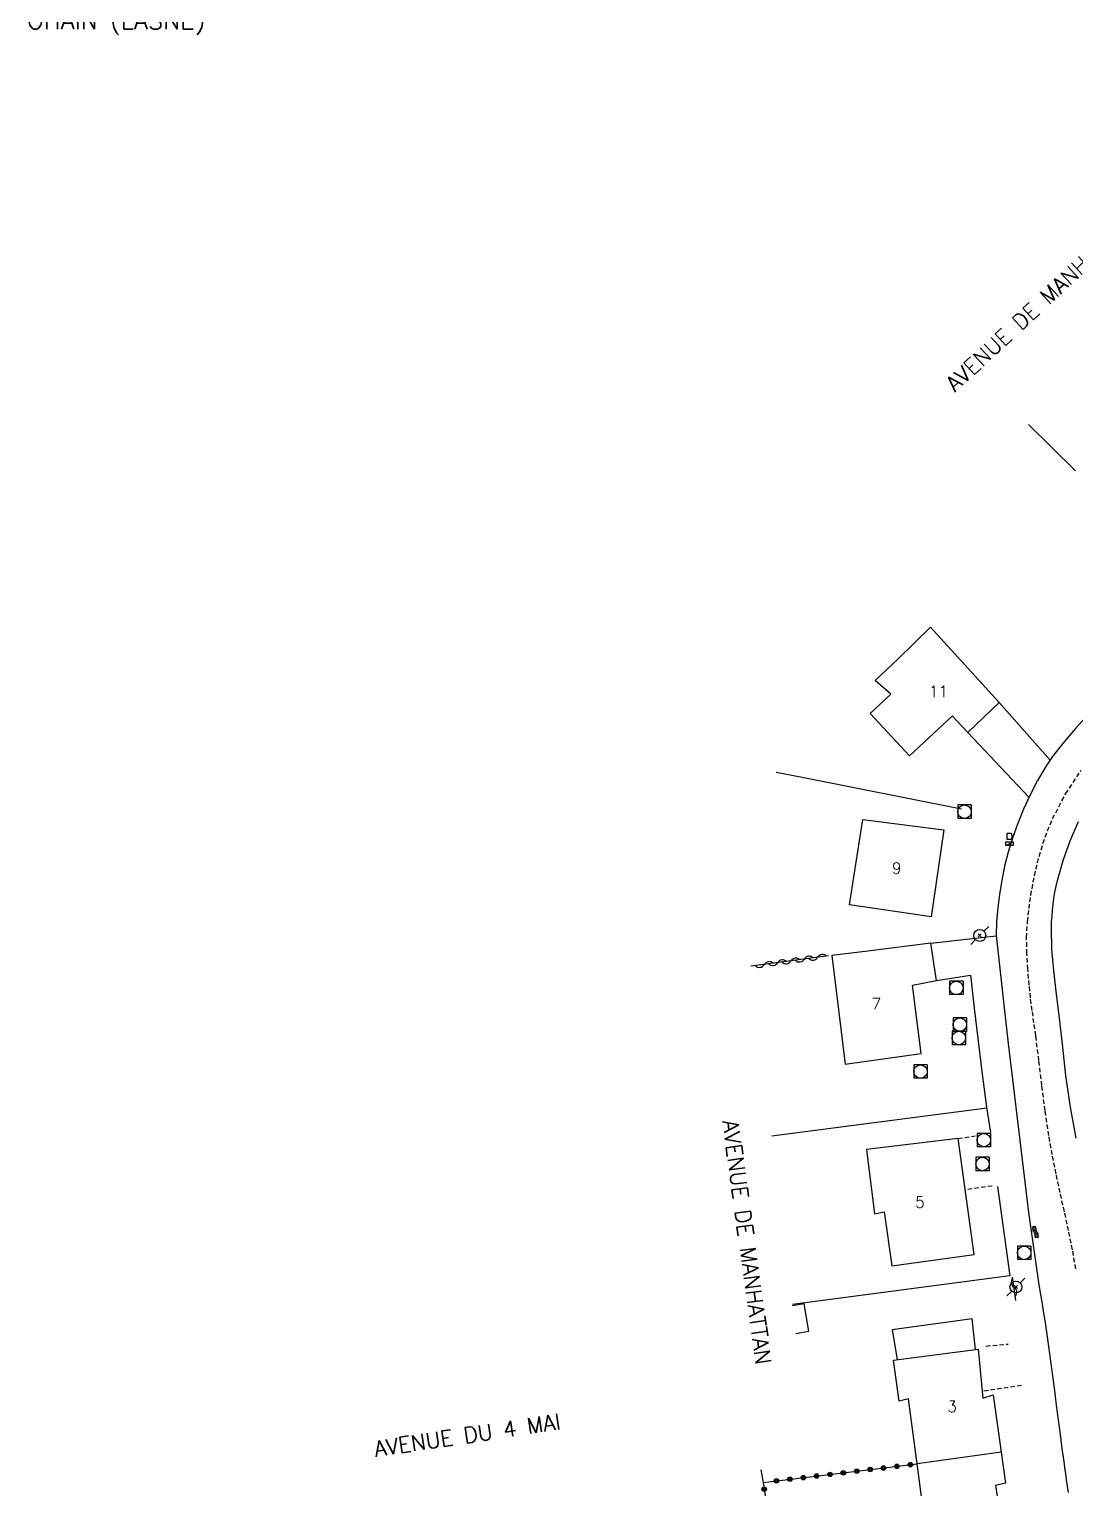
# Model space of a CAD drawing. Header units: millimetres. Extents: x 157000 to 158000, y 155000 to 156000.
# Drawn here: x 157012.8 to 157129.3, y 155323 to 155485.5 of the extents above; entities that cross this region are included whole.
import ezdxf
from ezdxf.enums import TextEntityAlignment as Align

# ---------------------------------------------------------------- set-up
doc = ezdxf.new("R2010")
doc.units = ezdxf.units.MM
doc.linetypes.add('DASHED', pattern=[0.75, 0.5, -0.25])
doc.layers.get('0').update_dxf_attribs({"linetype": 'CONTINUOUS'})
for name, color, linetype in [('W0001', 6, 'DASHED'), ('W0008', 7, 'CONTINUOUS'), ('W0017', 7, 'CONTINUOUS'), ('W0101', 7, 'CONTINUOUS'), ('W0104', 1, 'CONTINUOUS'), ('W0112', 1, 'DASHED'), ('W0303', 7, 'CONTINUOUS'), ('W0310', 3, 'CONTINUOUS'), ('W0323', 7, 'CONTINUOUS'), ('W0330', 7, 'CONTINUOUS'), ('W0333', 7, 'CONTINUOUS'), ('W0401', 7, 'CONTINUOUS'), ('W0420', 7, 'CONTINUOUS'), ('W0438', 7, 'CONTINUOUS'), ('W0473', 7, 'CONTINUOUS'), ('W0980', 7, 'CONTINUOUS'), ('W0989', 7, 'CONTINUOUS'), ('W0991', 7, 'CONTINUOUS'), ('W1102', 7, 'CONTINUOUS')]:
    doc.layers.add(name, color=color, linetype=linetype)
doc.styles.get("Standard").update_dxf_attribs({"font": 'romans.shx', "width": 0.85})

# ---------------------------------------------------------------- blocks, each defined once
blk = doc.blocks.new('T401')
for p, q in [((-0.3, 0.3), (0, 0.3)), ((-0.3, -0.25), (-0.3, 0.3)), ((-0.3, 0.15), (0, 0.15)), ((-0.3, 0), (0, 0)), ((0, 0.3), (0, -0.25)), ((-0.3, -0.15), (0, -0.15)), ((-0.3, -0.25), (-0.3, -0.3)), ((-0.3, -0.3), (0, -0.3)), ((0, -0.3), (0, -0.25))]:
    blk.add_line(p, q)
blk = doc.blocks.new('T420')
for p, q in [((0.75, 0.75), (-0.75, 0.75)), ((-0.75, 0.75), (-0.75, -0.75)), ((0.75, 0.75), (0.75, -0.75)), ((0.75, -0.75), (-0.75, -0.75))]:
    blk.add_line(p, q)
blk.add_ellipse((0, 0), major_axis=(-0.53, 0.53), ratio=1, start_param=3.926991, end_param=10.210176)
blk = doc.blocks.new('T438')
for p, q in [((-0.4, 0.2), (0.4, 0.2)), ((-0.4, -0.2), (-0.4, 0.2)), ((0.15, 1.1), (-0.3, 1.1)), ((-0.3, 1.1), (-0.3, 0.5)), ((-0.3, 0.5), (0.15, 0.5)), ((0.3, 0.65), (0.3, 0.95)), ((0.4, 0.2), (0.4, -0.2))]:
    blk.add_line(p, q)
at = {"flags": 128}
for points in [[(-0.4, -0.2), (0.4, 0.2)], [(0.4, -0.2), (-0.4, -0.2)]]:
    blk.add_lwpolyline(points, dxfattribs=at)
for centre, major_axis, start_param, end_param in [((0.15, 0.95), (0.106, -0.106), 0.785398, 2.356194), ((0.15, 0.65), (0.106, 0.106), 3.926991, 5.497787)]:
    blk.add_ellipse(centre, major_axis=major_axis, ratio=1, start_param=start_param, end_param=end_param)
blk = doc.blocks.new('T473')
for p, q in [((-0.166667, 0.166667), (0.166667, -0.166667)), ((-0.166667, -0.166667), (0.166667, 0.166667)), ((0.500001, 0.500001), (1.000002, 1.000002)), ((-1.000002, -1.000002), (-0.500001, -0.500001))]:
    blk.add_line(p, q)
blk.add_ellipse((0, 0), major_axis=(0.471405, 0.471405), ratio=1, start_param=5.4977871438, end_param=11.780972451)
blk = doc.blocks.new('t310o')
at = {"color": 0, "linetype": 'Continuous'}
for centre, start, end in [((-0.5, 0.38), 216.8699, 323.1304), ((0.5, -0.37), 36.8699, 143.1303)]:
    blk.add_arc(centre, 0.625, start, end, dxfattribs=at)
blk = doc.blocks.new('t323o')
at = {"color": 0, "linetype": 'Continuous'}
for radius in [0.25, 0.15]:
    blk.add_circle((0, 0), radius, dxfattribs=at)

msp = doc.modelspace()

# ---------------------------------------------------------------- linework, layer by layer
at = {"layer": 'W0001'}
msp.add_lwpolyline([(157129.29, 155347.47), (157128.91, 155349.6), (157128.48, 155351.72), (157128.02, 155353.83), (157127.55, 155355.95), (157127.09, 155358.06), (157126.66, 155360.18), (157126.29, 155362.31), (157125.87, 155365.09), (157125.51, 155367.87), (157125.18, 155370.66), (157124.83, 155373.44), (157124.63, 155374.84), (157124.43, 155376.24), (157124.24, 155377.65), (157124.1, 155379.05), (157123.96, 155380.81), (157123.84, 155382.57), (157123.81, 155384.34), (157123.91, 155386.11), (157124.08, 155387.58), (157124.29, 155389.04), (157124.54, 155390.5), (157124.85, 155391.94), (157125.21, 155393.38), (157125.63, 155394.81), (157126.13, 155396.21), (157126.7, 155397.58), (157128.15, 155400.35), (157129.89, 155402.95)], dxfattribs=at)
at = {"layer": 'W0008'}
for points in [[(157130.37, 155408.85), (157129.24, 155407.6), (157128.36, 155406.59), (157127.51, 155405.55), (157126.7, 155404.49), (157125.95, 155403.37), (157125.04, 155401.83), (157124.21, 155400.24), (157123.46, 155398.62), (157122.79, 155396.96), (157122.24, 155395.42), (157121.77, 155393.86), (157121.37, 155392.28), (157121.04, 155390.68), (157120.79, 155389.17), (157120.6, 155387.64), (157120.48, 155386.1), (157120.42, 155384.56)], [(157129.34, 155362), (157128.69, 155365.48), (157128.19, 155368.98), (157127.79, 155372.49), (157127.4, 155376), (157127.12, 155378.34), (157126.84, 155380.68), (157126.63, 155383.04), (157126.58, 155385.4), (157126.6, 155386.07), (157126.64, 155386.74), (157126.69, 155387.41), (157126.76, 155388.07), (157126.85, 155388.73), (157126.96, 155389.4), (157127.09, 155390.05), (157127.25, 155390.7), (157127.89, 155392.93), (157128.67, 155395.12), (157129.6, 155397.26)], [(157120.42, 155384.56), (157120.86, 155380.55), (157121.31, 155376.54), (157121.77, 155372.54), (157122.24, 155368.53), (157122.83, 155363.6), (157123.42, 155358.67), (157124.04, 155353.74), (157124.71, 155348.82), (157124.86, 155347.77), (157125.02, 155346.72), (157125.19, 155345.68), (157125.36, 155344.63), (157125.54, 155343.58), (157125.7, 155342.54), (157125.87, 155341.49), (157126.03, 155340.44), (157126.26, 155338.81), (157126.48, 155337.19), (157126.69, 155335.56), (157126.9, 155333.93), (157127.11, 155332.3), (157127.32, 155330.67), (157127.53, 155329.05), (157127.75, 155327.42), (157127.84, 155326.73), (157127.94, 155326.04), (157128.04, 155325.35), (157128.13, 155324.66), (157128.23, 155323.97), (157128.32, 155323.28), (157128.42, 155322.59)]]:
    msp.add_lwpolyline(points, dxfattribs=at)
at = {"layer": 'W0017'}
for points in [[(157120.76, 155410.52), (157126.43, 155404.09)], [(157117.27, 155407.18), (157124.05, 155399.98)], [(157113.17, 155383.73), (157120.42, 155384.55)], [(157113.8, 155379.58), (157117.57, 155380.17)]]:
    msp.add_lwpolyline(points, dxfattribs=at)
at = {"layer": 'W0101'}
for points in [[(157113.1, 155418.89), (157120.76, 155410.52), (157117.27, 155407.18), (157115.52, 155409.01), (157115.56, 155409.03), (157110.79, 155404.59), (157106.39, 155409.29), (157108.72, 155411.45), (157106.96, 155412.94), (157109.5, 155415.32)], [(157114.59, 155396.34), (157113.18, 155386.67), (157104.12, 155387.97), (157105.59, 155397.48)], [(157113.17, 155383.73), (157106.14, 155382.82), (157102.15, 155382.36), (157103.62, 155370.25), (157112.07, 155371.43), (157111.12, 155379.06), (157113.8, 155379.58)], [(157116.2, 155361.99), (157106, 155360.76), (157106.88, 155353.6), (157107.95, 155353.82), (157108.82, 155347.79), (157117.96, 155349.05)]]:
    msp.add_lwpolyline(points, close=True, dxfattribs=at)
for points in [[(157111.62, 155325.76), (157110.66, 155333), (157109.62, 155332.73), (157109.01, 155337.32), (157118.43, 155338.54)], [(157118.43, 155338.54), (157118.93, 155333.09), (157120.09, 155333.46), (157120.97, 155327.05)], [(157120.97, 155327.05), (157121.45, 155323.6), (157120.36, 155323.37), (157121.54, 155315.85), (157113.11, 155314.55), (157111.62, 155325.76)]]:
    msp.add_lwpolyline(points, dxfattribs=at)
at = {"layer": 'W0104'}
for points in [[(157099.06, 155343.57), (157097.77, 155343.35)], [(157098.14, 155340.29), (157099.58, 155340.54), (157099.06, 155343.57)], [(157118.11, 155338.5), (157117.74, 155341.91), (157108.84, 155340.69), (157109.4, 155337.37)]]:
    msp.add_lwpolyline(points, dxfattribs=at)
at = {"layer": 'W0112'}
for points in [[(157116.2, 155361.99), (157118.09, 155362.28)], [(157119.98, 155356.69), (157116.98, 155356.28)], [(157119.29, 155338.88), (157121.75, 155339.1)], [(157123.26, 155334.49), (157118.87, 155333.82)]]:
    msp.add_lwpolyline(points, dxfattribs=at)
at = {"layer": 'W0303'}
for points in [[(157121.93, 155346.69), (157097.75, 155343.5)], [(157094.25, 155325.11), (157094.49, 155323.69)]]:
    msp.add_lwpolyline(points, dxfattribs=at)
at = {"layer": 'W0310'}
for points in [[(157101.76, 155382.31), (157093.13, 155381.15)], [(157122.61, 155343.94), (157122.25, 155346.56)]]:
    msp.add_lwpolyline(points, dxfattribs=at)
at = {"layer": 'W0323'}
for points in [[(157094.49, 155323.69), (157111.62, 155325.76)], [(157094.49, 155323.69), (157098, 155300.71)]]:
    msp.add_lwpolyline(points, dxfattribs=at)
at = {"layer": 'W0330'}
for points in [[(157129.24, 155436.3), (157124.02, 155441.44)], [(157116.55, 155398.64), (157098.66, 155402.18), (157095.94, 155402.7)], [(157119.38, 155365.35), (157095.45, 155362.22)], [(157120.58, 155356.65), (157121.93, 155346.69)]]:
    msp.add_lwpolyline(points, dxfattribs=at)
at = {"layer": 'W0333'}
msp.add_lwpolyline([(157117.57, 155380.17), (157117.98, 155376.49), (157118.42, 155372.81), (157118.88, 155369.14), (157119.36, 155365.46), (157119.46, 155364.76), (157119.56, 155364.05), (157119.67, 155363.35), (157119.79, 155362.65)], dxfattribs=at)
at = {"layer": 'W1102'}
msp.add_lwpolyline([(157120.97, 155327.05), (157111.62, 155325.76)], dxfattribs=at)

# ---------------------------------------------------------------- block references
at = {"layer": 'W0310'}
for p, rotation in [((157100.56, 155382.15), 187.6324774472165), ((157094.62, 155381.35), 187.6324774472165), ((157096.1, 155381.55), 187.6324774472165), ((157097.59, 155381.75), 187.6324774472165), ((157099.08, 155381.95), 187.6324774472165), ((157122.41, 155345.43), 98.01951659887875)]:
    msp.add_blockref('t310o', p, dxfattribs=dict(at, rotation=rotation))
at = {"layer": 'W0323'}
for p, rotation in [((157107.89, 155325.31), 6.891952290046355), ((157109.38, 155325.49), 6.891952290046355), ((157110.87, 155325.67), 6.891952290046355), ((157095.98, 155323.87), 6.891952290046355), ((157097.47, 155324.05), 6.891952290046355), ((157098.96, 155324.23), 6.891952290046355), ((157100.44, 155324.41), 6.891952290046355), ((157101.93, 155324.59), 6.891952290046355), ((157103.42, 155324.77), 6.891952290046355), ((157104.91, 155324.95), 6.891952290046355), ((157106.4, 155325.13), 6.891952290046355), ((157094.6, 155322.95), 278.6965060576235)]:
    msp.add_blockref('t323o', p, dxfattribs=dict(at, rotation=rotation))
at = {"layer": 'W0401'}
for p, rotation in [((157124.55, 155351.84), 187.6324718413444), ((157124.77, 155351.21), 187.7339411316541)]:
    msp.add_blockref('T401', p, dxfattribs=dict(at, rotation=rotation))
at = {"layer": 'W0420'}
for p in [(157116.9, 155398.35), (157115.99, 155378.74), (157116.38, 155374.65), (157116.27, 155373.16), (157112, 155369.43), (157119.05, 155361.8), (157118.91, 155359.14), (157123.54, 155349.25)]:
    msp.add_blockref('T420', p, dxfattribs=at)
at = {"layer": 'W0438'}
msp.add_blockref('T438', (157121.91, 155394.81), dxfattribs=at)
at = {"layer": 'W0473'}
for p in [(157118.6, 155384.58), (157122.63, 155345.45)]:
    msp.add_blockref('T473', p, dxfattribs=at)

# ---------------------------------------------------------------- texts
at = {"layer": 'W0980'}
msp.add_text('OHAIN (LASNE)', height=2, dxfattribs=at).set_placement((157022.5, 155486.33), align=Align.MIDDLE)
at = {"layer": 'W0989'}
for s, rotation, p in [('AVENUE DE MANHATTAN', 42.8668, (157115.83, 155444.99)), ('AVENUE DE MANHATTAN', 277.7652, (157089.97, 155363.92)), ('AVENUE DU 4 MAI', 8.5034, (157051.37, 155326.55))]:
    msp.add_text(s, height=1.75, rotation=rotation, dxfattribs=at).set_placement(p)
at = {"layer": 'W0991'}
for s, p in [('11', (157114, 155411.74)), ('9', (157109.36, 155392.07)), ('7', (157107.09, 155376.99)), ('5', (157111.94, 155354.89)), ('3', (157115.52, 155332.15))]:
    msp.add_text(s, height=1.25, dxfattribs=at).set_placement(p, align=Align.MIDDLE_CENTER)

doc.saveas('drawing.dxf')
